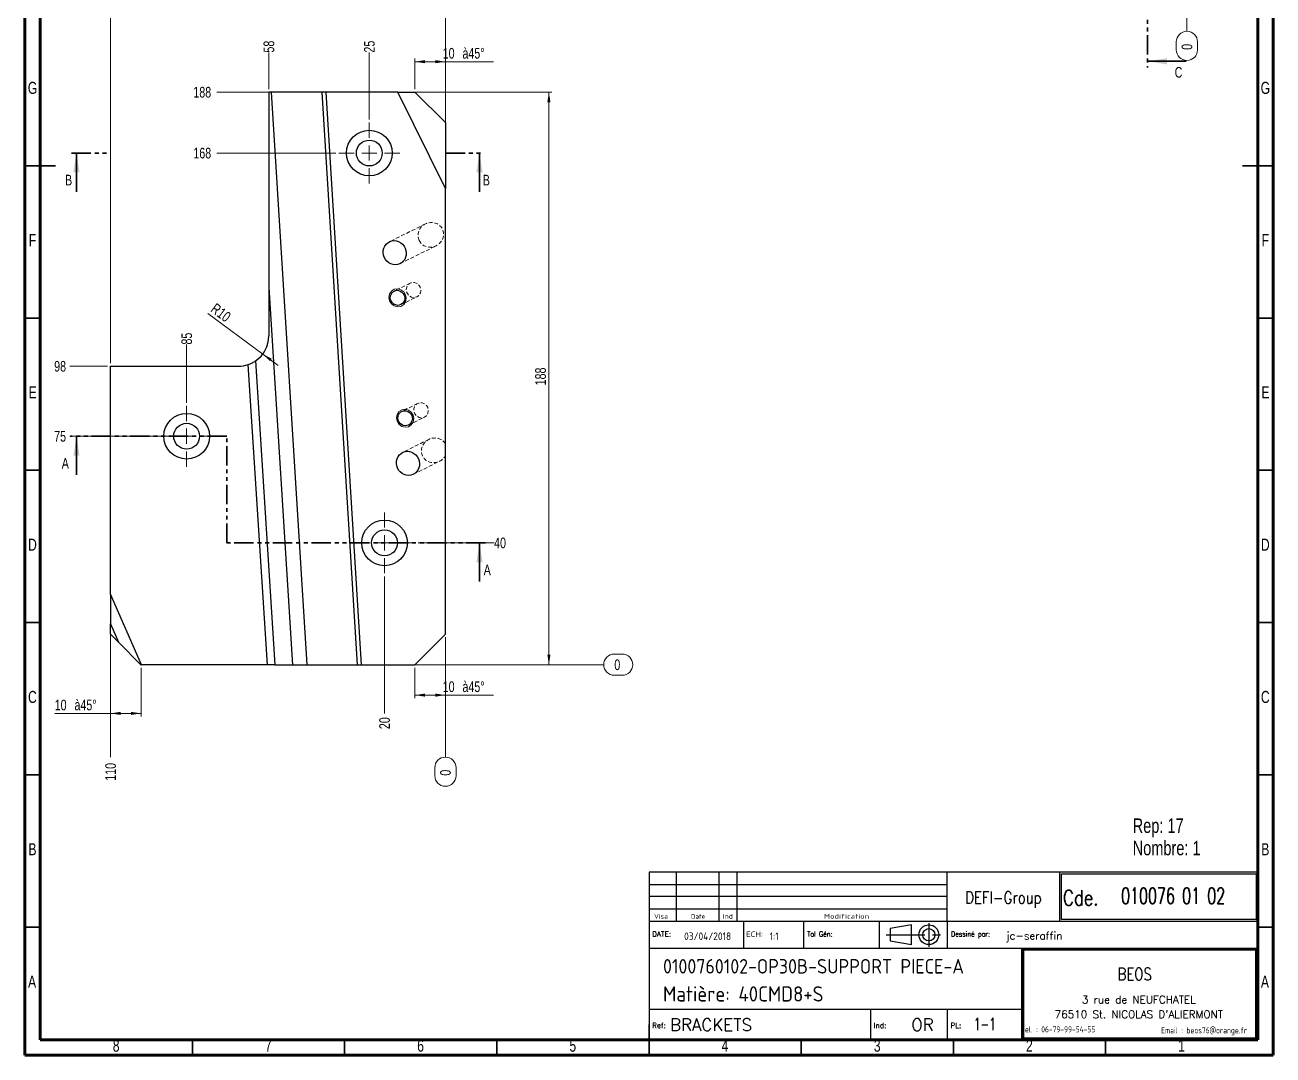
# Model space of a CAD drawing. Header units: millimetres. Extents: x 5 to 415, y 5 to 589.
# Drawn here: x 5 to 415, y 5 to 343.2 of the extents above; entities that cross this region are included whole.
import ezdxf

# ---------------------------------------------------------------- set-up
doc = ezdxf.new("R2010")
doc.units = ezdxf.units.MM
for name, pattern in [('CENTERX2', [20.32, 12.7, -2.54, 2.54, -2.54]), ('HIDDEN', [1.905, 1.27, -0.635]), ('PHANTOM', [12.7, 6.35, -1.27, 1.27, -1.27, 1.27, -1.27])]:
    doc.linetypes.add(name, pattern=pattern)
doc.layers.add('DIMENSIONS', color=176, linetype='Continuous')
doc.styles.add('SLDTEXTSTYLE0', font='ISOCP')
doc.styles.add('SLDTEXTSTYLE1', font='ROMANT', dxfattribs={"width": 0.8})
doc.styles.add('SLDTEXTSTYLE10', font='ISOCP', dxfattribs={"width": 1.385904})
doc.styles.add('SLDTEXTSTYLE11', font='ISOCP', dxfattribs={"width": 1.246461})
doc.styles.add('SLDTEXTSTYLE12', font='ROMAND')
doc.styles.add('SLDTEXTSTYLE13', font='TXT', dxfattribs={"width": 0.75})
doc.styles.add('SLDTEXTSTYLE2', font='ISOCP', dxfattribs={"width": 0.8})
doc.styles.add('SLDTEXTSTYLE3', font='ROMANS', dxfattribs={"width": 0.8})
doc.styles.add('SLDTEXTSTYLE4', font='ROMANT')
doc.styles.add('SLDTEXTSTYLE5', font='ROMANS')
doc.styles.add('SLDTEXTSTYLE6', font='ROMANT', dxfattribs={"width": 0.65})
doc.styles.add('SLDTEXTSTYLE7', font='ISOCP', dxfattribs={"width": 1.446157})
doc.styles.add('SLDTEXTSTYLE8', font='ISOCP', dxfattribs={"width": 1.294402})
doc.styles.add('SLDTEXTSTYLE9', font='ISOCP', dxfattribs={"width": 1.147311})
doc.dimstyles.new('SLDDIMSTYLE0', dxfattribs={"dimtxt": 3.5, "dimasz": 3.302, "dimexe": 0, "dimexo": 0.0625, "dimgap": 0.875, "dimtad": 0, "dimtih": 1, "dimtoh": 1, "dimdec": 0, "dimrnd": 1e-09, "dimdsep": 46, "dimtxsty": 'SLDTEXTSTYLE13', "dimblk1": 'NONE', "dimblk2": 'NONE', "dimsah": 1, "dimcen": 0.09, "dimadec": 0, "dimazin": 2, "dimtfac": 1, "dimtdec": 0, "dimtofl": 0, "dimtmove": 0, "dimatfit": 3, "dimldrblk": 'NONE', "dimfxl": 1, "dimfrac": 2, "dimtolj": 1, "dimtzin": 12, "dimarcsym": 0})
doc.dimstyles.new('SLDDIMSTYLE1', dxfattribs={"dimtxt": 3.5, "dimasz": 3.302, "dimexe": 0, "dimexo": 0.0625, "dimgap": 0.875, "dimtad": 0, "dimtih": 1, "dimtoh": 1, "dimrnd": 1e-09, "dimzin": 12, "dimdsep": 46, "dimtxsty": 'SLDTEXTSTYLE13', "dimblk1": 'NONE', "dimblk2": 'NONE', "dimsah": 1, "dimcen": 0.09, "dimadec": 0, "dimazin": 3, "dimtfac": 1, "dimtofl": 0, "dimtmove": 0, "dimatfit": 3, "dimldrblk": 'NONE', "dimfxl": 1, "dimfrac": 2, "dimtolj": 1, "dimtzin": 12, "dimarcsym": 0})
doc.dimstyles.new('SLDDIMSTYLE2', dxfattribs={"dimtxt": 3.5, "dimasz": 3.302, "dimexe": 0, "dimexo": 0.0625, "dimgap": 0.875, "dimtad": 1, "dimrnd": 1e-09, "dimzin": 12, "dimdsep": 46, "dimtxsty": 'SLDTEXTSTYLE13', "dimsah": 1, "dimcen": 0.09, "dimadec": 0, "dimazin": 3, "dimtfac": 1, "dimtofl": 0, "dimtmove": 0, "dimatfit": 3, "dimfxl": 1, "dimfrac": 2, "dimtolj": 1, "dimtzin": 12, "dimarcsym": 0})
doc.dimstyles.new('SLDDIMSTYLE3', dxfattribs={"dimtxt": 3.5, "dimasz": 3.302, "dimexe": 0, "dimexo": 0.0625, "dimgap": 0.875, "dimtad": 1, "dimrnd": 1e-09, "dimzin": 12, "dimdsep": 46, "dimtxsty": 'SLDTEXTSTYLE13', "dimsah": 1, "dimcen": 0, "dimadec": 0, "dimazin": 3, "dimtfac": 1, "dimtofl": 0, "dimtmove": 1, "dimatfit": 3, "dimfxl": 1, "dimfrac": 2, "dimtolj": 1, "dimtzin": 12, "dimarcsym": 0})

# ---------------------------------------------------------------- blocks, each defined once
blk = doc.blocks.new('SW_NOTE_0')
at = {"color": 0, "linetype": 'Continuous', "lineweight": 0, "char_height": 4.763, "attachment_point": 1, "style": 'SLDTEXTSTYLE13'}
for s, insert in [('Rep: 17', (0, 6.14)), ('Nombre: 1', (0, -1.21))]:
    blk.add_mtext(s, dxfattribs=dict(at, insert=insert))
blk = doc.blocks.new('_D')
at = {"color": 7, "linetype": 'Continuous', "lineweight": 18}
for p, q in [((198.61, 136.67), (201.19, 136.67)), ((85.67, 133.18), (195.12, 133.18)), ((201.19, 129.69), (198.61, 129.69))]:
    blk.add_line(p, q, dxfattribs=at)
for centre, start, end in [((198.61, 133.18), 90, 270), ((201.19, 133.18), 270, 90)]:
    blk.add_arc(centre, 3.49, start, end, dxfattribs=at)
at = {"color": 7, "linetype": 'Continuous', "lineweight": 18, "insert": (198.61, 134.91), "char_height": 3.5, "attachment_point": 1, "style": 'SLDTEXTSTYLE13'}
blk.add_mtext('0', dxfattribs=at)
blk = doc.blocks.new('_None')
blk = doc.blocks.new('_D_1')
at = {"color": 7, "linetype": 'Continuous', "lineweight": 18}
blk.add_line((134.12, 173.18), (159.12, 173.18), dxfattribs=at)
at = {"color": 7, "linetype": 'Continuous', "lineweight": 18, "insert": (159.12, 174.91), "char_height": 3.5, "attachment_point": 1, "style": 'SLDTEXTSTYLE13'}
blk.add_mtext('40', dxfattribs=at)
blk = doc.blocks.new('_D_2')
at = {"color": 7, "linetype": 'Continuous', "lineweight": 18}
blk.add_line((47.12, 208.18), (19.77, 208.18), dxfattribs=at)
at = {"color": 7, "linetype": 'Continuous', "lineweight": 18, "insert": (14.59, 209.91), "char_height": 3.5, "attachment_point": 1, "style": 'SLDTEXTSTYLE13'}
blk.add_mtext('75', dxfattribs=at)
blk = doc.blocks.new('_D_3')
at = {"color": 7, "linetype": 'Continuous', "lineweight": 18}
blk.add_line((32.12, 231.18), (19.77, 231.18), dxfattribs=at)
at = {"color": 7, "linetype": 'Continuous', "lineweight": 18, "insert": (14.59, 232.91), "char_height": 3.5, "attachment_point": 1, "style": 'SLDTEXTSTYLE13'}
blk.add_mtext('98', dxfattribs=at)
blk = doc.blocks.new('_D_4')
at = {"color": 7, "linetype": 'Continuous', "lineweight": 18}
blk.add_line((107.12, 301.18), (68.08, 301.18), dxfattribs=at)
at = {"color": 7, "linetype": 'Continuous', "lineweight": 18, "insert": (60.32, 302.91), "char_height": 3.5, "attachment_point": 1, "style": 'SLDTEXTSTYLE13'}
blk.add_mtext('168', dxfattribs=at)
blk = doc.blocks.new('_D_5')
at = {"color": 7, "linetype": 'Continuous', "lineweight": 18}
blk.add_line((84.84, 321.18), (68.08, 321.18), dxfattribs=at)
at = {"color": 7, "linetype": 'Continuous', "lineweight": 18, "insert": (60.32, 322.91), "char_height": 3.5, "attachment_point": 1, "style": 'SLDTEXTSTYLE13'}
blk.add_mtext('188', dxfattribs=at)
blk = doc.blocks.new('_D_6')
at = {"color": 7, "linetype": 'Continuous', "lineweight": 18}
for p, q in [((143.12, 142.18), (143.12, 102.81)), ((139.63, 96.73), (139.63, 99.32)), ((146.61, 99.32), (146.61, 96.73))]:
    blk.add_line(p, q, dxfattribs=at)
for centre, start, end in [((143.12, 99.32), 0, 180), ((143.12, 96.73), 180, 0)]:
    blk.add_arc(centre, 3.49, start, end, dxfattribs=at)
at = {"color": 7, "linetype": 'Continuous', "lineweight": 18, "insert": (141.38, 96.73), "char_height": 3.5, "attachment_point": 1, "rotation": 90, "style": 'SLDTEXTSTYLE13'}
blk.add_mtext('0', dxfattribs=at)
blk = doc.blocks.new('_D_7')
at = {"color": 7, "linetype": 'Continuous', "lineweight": 18}
blk.add_line((123.12, 162.18), (123.12, 117.18), dxfattribs=at)
at = {"color": 7, "linetype": 'Continuous', "lineweight": 18, "insert": (121.38, 112.01), "char_height": 3.5, "attachment_point": 1, "rotation": 90, "style": 'SLDTEXTSTYLE13'}
blk.add_mtext('20', dxfattribs=at)
blk = doc.blocks.new('_D_8')
at = {"color": 7, "linetype": 'Continuous', "lineweight": 18}
blk.add_line((118.12, 312.18), (118.12, 334.17), dxfattribs=at)
at = {"color": 7, "linetype": 'Continuous', "lineweight": 18, "insert": (116.38, 334.17), "char_height": 3.5, "attachment_point": 1, "rotation": 90, "style": 'SLDTEXTSTYLE13'}
blk.add_mtext('25', dxfattribs=at)
blk = doc.blocks.new('_D_9')
at = {"color": 7, "linetype": 'Continuous', "lineweight": 18}
blk.add_line((85.12, 322.18), (85.12, 334.17), dxfattribs=at)
at = {"color": 7, "linetype": 'Continuous', "lineweight": 18, "insert": (83.38, 334.17), "char_height": 3.5, "attachment_point": 1, "rotation": 90, "style": 'SLDTEXTSTYLE13'}
blk.add_mtext('58', dxfattribs=at)
blk = doc.blocks.new('_D_10')
at = {"color": 7, "linetype": 'Continuous', "lineweight": 18}
blk.add_line((58.12, 219.18), (58.12, 238.29), dxfattribs=at)
at = {"color": 7, "linetype": 'Continuous', "lineweight": 18, "insert": (56.38, 238.29), "char_height": 3.5, "attachment_point": 1, "rotation": 90, "style": 'SLDTEXTSTYLE13'}
blk.add_mtext('85', dxfattribs=at)
blk = doc.blocks.new('_D_11')
at = {"color": 7, "linetype": 'Continuous', "lineweight": 18}
blk.add_line((33.12, 155.35), (33.12, 102.81), dxfattribs=at)
at = {"color": 7, "linetype": 'Continuous', "lineweight": 18, "insert": (31.38, 95.05), "char_height": 3.5, "attachment_point": 1, "rotation": 90, "style": 'SLDTEXTSTYLE13'}
blk.add_mtext('110', dxfattribs=at)
blk = doc.blocks.new('_D_12')
at = {"color": 7, "linetype": 'Continuous', "lineweight": 18}
for p, q in [((33.12, 232.18), (33.12, 350.18)), ((33.12, 349.18), (143.12, 349.18)), ((143.12, 290.54), (143.12, 350.18))]:
    blk.add_line(p, q, dxfattribs=at)
for points in [[(33.12, 349.18), (36.42, 348.67), (36.42, 349.69)], [(143.12, 349.18), (139.82, 349.69), (139.82, 348.67)]]:
    blk.add_solid(points, dxfattribs=at)
at = {"color": 7, "linetype": 'Continuous', "lineweight": 18, "insert": (81.24, 353.69), "char_height": 3.5, "attachment_point": 1, "style": 'SLDTEXTSTYLE13'}
blk.add_mtext('110', dxfattribs=at)
blk = doc.blocks.new('_D_13')
at = {"color": 7, "linetype": 'Continuous', "lineweight": 18}
for p, q in [((128.45, 321.18), (178.12, 321.18)), ((177.12, 321.18), (177.12, 133.18)), ((134.12, 133.18), (178.12, 133.18))]:
    blk.add_line(p, q, dxfattribs=at)
for points in [[(177.12, 321.18), (176.61, 317.88), (177.63, 317.88)], [(177.12, 133.18), (177.63, 136.48), (176.61, 136.48)]]:
    blk.add_solid(points, dxfattribs=at)
at = {"color": 7, "linetype": 'Continuous', "lineweight": 18, "insert": (172.61, 224.89), "char_height": 3.5, "attachment_point": 1, "rotation": 90, "style": 'SLDTEXTSTYLE13'}
blk.add_mtext('188', dxfattribs=at)
blk = doc.blocks.new('_D_14')
at = {"color": 7, "linetype": 'Continuous', "lineweight": 18}
for p, q in [((133.12, 322.18), (133.12, 332.18)), ((143.12, 312.18), (143.12, 332.18)), ((133.12, 331.18), (143.12, 331.18)), ((143.12, 331.18), (158.92, 331.18))]:
    blk.add_line(p, q, dxfattribs=at)
for points in [[(133.12, 331.18), (136.42, 330.67), (136.42, 331.69)], [(143.12, 331.18), (139.82, 331.69), (139.82, 330.67)]]:
    blk.add_solid(points, dxfattribs=at)
at = {"color": 7, "linetype": 'Continuous', "lineweight": 18, "char_height": 3.5, "attachment_point": 1, "style": 'SLDTEXTSTYLE13'}
for s, insert in [('10', (142.23, 335.69)), ('à45°', (148.72, 335.69))]:
    blk.add_mtext(s, dxfattribs=dict(at, insert=insert))
blk = doc.blocks.new('_D_15')
at = {"color": 7, "linetype": 'Continuous', "lineweight": 18}
for p, q in [((143.12, 142.18), (143.12, 122.18)), ((133.12, 132.18), (133.12, 122.18)), ((133.12, 123.18), (143.12, 123.18)), ((143.12, 123.18), (158.92, 123.18))]:
    blk.add_line(p, q, dxfattribs=at)
for points in [[(133.12, 123.18), (136.42, 122.67), (136.42, 123.69)], [(143.12, 123.18), (139.82, 123.69), (139.82, 122.67)]]:
    blk.add_solid(points, dxfattribs=at)
at = {"color": 7, "linetype": 'Continuous', "lineweight": 18, "char_height": 3.5, "attachment_point": 1, "style": 'SLDTEXTSTYLE13'}
for s, insert in [('10', (142.23, 127.69)), ('à45°', (148.72, 127.69))]:
    blk.add_mtext(s, dxfattribs=dict(at, insert=insert))
blk = doc.blocks.new('_D_16')
at = {"color": 7, "linetype": 'Continuous', "lineweight": 18}
for p, q in [((33.12, 155.35), (33.12, 116.18)), ((43.12, 132.18), (43.12, 116.18)), ((33.12, 117.18), (14.77, 117.18)), ((33.12, 117.18), (43.12, 117.18))]:
    blk.add_line(p, q, dxfattribs=at)
for points in [[(33.12, 117.18), (36.42, 116.67), (36.42, 117.69)], [(43.12, 117.18), (39.82, 117.69), (39.82, 116.67)]]:
    blk.add_solid(points, dxfattribs=at)
at = {"color": 7, "linetype": 'Continuous', "lineweight": 18, "char_height": 3.5, "attachment_point": 1, "style": 'SLDTEXTSTYLE13'}
for s, insert in [('10', (14.77, 121.69)), ('à45°', (21.26, 121.69))]:
    blk.add_mtext(s, dxfattribs=dict(at, insert=insert))
blk = doc.blocks.new('_D_17')
at = {"color": 7, "linetype": 'Continuous', "lineweight": 18}
for q in [(65.12, 248.5), (88.23, 231.41)]:
    blk.add_line((83.12, 235.19), q, dxfattribs=at)
blk.add_solid([(83.12, 235.19), (85.48, 232.81), (86.08, 233.63)], dxfattribs=at)
at = {"color": 7, "linetype": 'Continuous', "lineweight": 18, "insert": (67.83, 252.11), "char_height": 3.5, "attachment_point": 1, "rotation": 323.1784, "style": 'SLDTEXTSTYLE13'}
blk.add_mtext('R10', dxfattribs=at)
blk = doc.blocks.new('SW_CENTERMARKSYMBOL_0')
at = {"color": 0, "linetype": 'Continuous', "lineweight": 0}
for p, q in [((0, 5), (0, 10)), ((-5, 0), (-10, 0)), ((0, 0), (-2.5, 0)), ((0, 0), (0, 2.5)), ((0, 0), (0, -2.5)), ((0, 0), (2.5, 0)), ((5, 0), (10, 0)), ((0, -5), (0, -10))]:
    blk.add_line(p, q, dxfattribs=at)
blk = doc.blocks.new('SW_CENTERMARKSYMBOL_1')
at = {"color": 0, "linetype": 'Continuous', "lineweight": 0}
for p, q in [((0, 5), (0, 10)), ((-5, 0), (-10, 0)), ((0, 0), (-2.5, 0)), ((0, 0), (0, 2.5)), ((0, 0), (0, -2.5)), ((0, 0), (2.5, 0)), ((5, 0), (10, 0)), ((0, -5), (0, -10))]:
    blk.add_line(p, q, dxfattribs=at)
blk = doc.blocks.new('SW_CENTERMARKSYMBOL_2')
at = {"color": 0, "linetype": 'Continuous', "lineweight": 0}
for p, q in [((0, 5), (0, 10)), ((-5, 0), (-10, 0)), ((0, 0), (-2.5, 0)), ((0, 0), (0, 2.5)), ((0, 0), (0, -2.5)), ((0, 0), (2.5, 0)), ((5, 0), (10, 0)), ((0, -5), (0, -10))]:
    blk.add_line(p, q, dxfattribs=at)
blk = doc.blocks.new('_D_33')
at = {"color": 7, "linetype": 'Continuous', "lineweight": 18}
for p, q in [((386.71, 363.42), (386.71, 341.15)), ((383.22, 335.07), (383.22, 337.66)), ((390.2, 337.66), (390.2, 335.07))]:
    blk.add_line(p, q, dxfattribs=at)
for centre, start, end in [((386.71, 337.66), 0, 180), ((386.71, 335.07), 180, 0)]:
    blk.add_arc(centre, 3.49, start, end, dxfattribs=at)
at = {"color": 7, "linetype": 'Continuous', "lineweight": 18, "insert": (384.98, 335.07), "char_height": 3.5, "attachment_point": 1, "rotation": 90, "style": 'SLDTEXTSTYLE13'}
blk.add_mtext('0', dxfattribs=at)

msp = doc.modelspace()

# ---------------------------------------------------------------- linework, layer by layer
at = {"color": 7, "linetype": 'Continuous', "lineweight": 70}
for p, q in [((5, 5), (5, 589)), ((415, 589), (415, 5)), ((10, 10), (10, 584)), ((410, 584), (410, 10)), ((410, 10), (10, 10)), ((415, 5), (5, 5))]:
    msp.add_line(p, q, dxfattribs=at)
at = {"color": 7, "linetype": 'PHANTOM', "lineweight": 35}
for p, q in [((373.778, 428.736), (373.778, 329.297)), ((20.33, 301.18), (33.036, 301.18)), ((143.205, 301.18), (155.905, 301.18)), ((71.352, 208.18), (19.917, 208.18)), ((71.352, 173.18), (71.352, 208.18)), ((156.317, 173.18), (71.352, 173.18))]:
    msp.add_line(p, q, dxfattribs=at)
at = {"color": 7, "linetype": 'Continuous', "lineweight": 35}
for p, q in [((386.478, 331.297), (373.778, 331.297)), ((21.917, 288.48), (21.917, 301.18)), ((154.317, 288.48), (154.317, 301.18)), ((4.999, 297), (15.001, 297)), ((10, 297), (5, 297)), ((415.001, 297), (404.999, 297)), ((410, 297), (415, 297)), ((10, 247), (5, 247)), ((410, 247), (415, 247)), ((21.917, 195.48), (21.917, 208.18)), ((10, 197), (5, 197)), ((410, 197), (415, 197)), ((154.317, 160.48), (154.317, 173.18)), ((10, 147), (5, 147)), ((410, 147), (415, 147)), ((10, 97), (5, 97)), ((410, 97), (415, 97)), ((10, 47), (5, 47)), ((410, 47), (415, 47)), ((210, 4.999), (210, 15.001)), ((60, 10), (60, 5)), ((110, 10), (110, 5)), ((160, 10), (160, 5)), ((210, 10), (210, 5)), ((260, 10), (260, 5)), ((310, 10), (310, 5)), ((360, 10), (360, 5))]:
    msp.add_line(p, q, dxfattribs=at)
at = {"color": 7, "linetype": 'Continuous', "lineweight": 25}
for p, q in [((85.117, 321.18), (85.117, 257.059)), ((85.843, 321.18), (85.117, 321.18)), ((85.843, 321.18), (97.569, 133.18)), ((102.475, 321.18), (85.843, 321.18)), ((102.475, 321.18), (114.104, 133.18)), ((103.905, 321.18), (102.475, 321.18)), ((115.535, 133.18), (103.905, 321.18)), ((127.449, 321.18), (103.905, 321.18)), ((143.117, 289.544), (127.449, 321.18)), ((127.449, 321.18), (133.117, 321.18)), ((133.117, 321.18), (143.117, 311.18)), ((143.117, 311.18), (143.117, 289.544)), ((143.117, 143.18), (143.117, 289.544)), ((85.117, 257.059), (92.844, 133.18)), ((85.117, 257.059), (85.117, 241.18)), ((33.117, 156.35), (33.117, 231.18)), ((33.117, 231.18), (75.117, 231.18)), ((84.666, 133.18), (78.357, 231.72)), ((80.744, 232.913), (87.129, 133.18)), ((43.235, 133.18), (33.117, 156.35)), ((33.117, 156.35), (33.117, 146.582)), ((33.117, 146.582), (35.755, 140.543)), ((33.117, 143.18), (33.117, 146.582)), ((35.755, 140.543), (33.117, 143.18)), ((35.755, 140.543), (43.117, 133.18)), ((133.117, 133.18), (143.117, 143.18)), ((43.117, 133.18), (43.235, 133.18)), ((84.666, 133.18), (43.235, 133.18)), ((87.129, 133.18), (84.666, 133.18)), ((87.129, 133.18), (92.844, 133.18)), ((92.844, 133.18), (97.569, 133.18)), ((97.569, 133.18), (114.104, 133.18)), ((114.104, 133.18), (115.535, 133.18)), ((115.535, 133.18), (133.117, 133.18))]:
    msp.add_line(p, q, dxfattribs=at)
at = {"color": 7, "linetype": 'HIDDEN', "lineweight": 18}
for p, q in [((136.553, 277.915), (124.694, 272.042)), ((128.244, 264.873), (140.103, 270.746)), ((131.535, 258.472), (126.291, 255.876)), ((128.51, 251.395), (133.754, 253.992)), ((134.019, 218.946), (128.776, 216.35)), ((130.995, 211.869), (136.238, 214.466)), ((137.673, 207.146), (129.041, 202.871)), ((132.592, 195.702), (141.223, 199.977))]:
    msp.add_line(p, q, dxfattribs=at)
at = {"color": 7, "linetype": 'Continuous', "lineweight": 25, "flags": 128}
for points in [[(122.669, 268.457), (122.705, 269.229), (122.885, 269.97), (123.203, 270.654), (123.647, 271.253), (124.199, 271.744), (124.839, 272.11), (125.541, 272.335), (126.278, 272.411), (127.023, 272.335), (127.747, 272.11), (128.422, 271.744), (129.021, 271.253), (129.523, 270.654), (129.907, 269.97), (130.159, 269.229), (130.269, 268.457), (130.234, 267.686), (130.053, 266.945), (129.735, 266.261), (129.291, 265.662), (128.739, 265.171), (128.1, 264.805), (127.398, 264.58), (126.66, 264.504), (125.915, 264.58), (125.191, 264.805), (124.516, 265.171), (123.917, 265.662), (123.415, 266.261), (123.031, 266.945), (122.779, 267.686), (122.669, 268.457)], [(125.026, 253.635), (125.071, 254.25), (125.262, 254.825), (125.588, 255.326), (126.027, 255.721), (126.553, 255.985), (127.133, 256.101), (127.729, 256.062), (128.304, 255.871), (128.823, 255.539), (129.252, 255.087), (129.565, 254.545), (129.742, 253.945), (129.772, 253.326), (129.653, 252.726), (129.392, 252.183), (129.007, 251.732), (128.52, 251.4), (127.963, 251.208), (127.371, 251.169), (126.78, 251.285), (126.229, 251.549), (125.751, 251.944), (125.377, 252.445), (125.13, 253.021), (125.026, 253.635)], [(127.51, 214.109), (127.555, 214.724), (127.746, 215.299), (128.072, 215.8), (128.512, 216.195), (129.038, 216.459), (129.617, 216.575), (130.213, 216.536), (130.788, 216.345), (131.307, 216.013), (131.737, 215.561), (132.05, 215.019), (132.227, 214.419), (132.256, 213.8), (132.137, 213.2), (131.877, 212.657), (131.491, 212.206), (131.004, 211.874), (130.447, 211.682), (129.855, 211.643), (129.264, 211.759), (128.713, 212.023), (128.235, 212.418), (127.861, 212.919), (127.614, 213.495), (127.51, 214.109)], [(127.016, 199.287), (127.052, 200.058), (127.233, 200.8), (127.551, 201.483), (127.995, 202.082), (128.547, 202.574), (129.186, 202.939), (129.888, 203.164), (130.626, 203.24), (131.371, 203.164), (132.095, 202.939), (132.769, 202.574), (133.369, 202.082), (133.87, 201.483), (134.255, 200.8), (134.507, 200.058), (134.617, 199.287), (134.581, 198.516), (134.401, 197.774), (134.082, 197.091), (133.639, 196.492), (133.087, 196), (132.447, 195.635), (131.745, 195.41), (131.007, 195.334), (130.262, 195.41), (129.539, 195.635), (128.864, 196), (128.264, 196.492), (127.763, 197.091), (127.379, 197.774), (127.127, 198.516), (127.016, 199.287)]]:
    msp.add_lwpolyline(points, dxfattribs=at)
at = {"color": 7, "linetype": 'HIDDEN', "lineweight": 18, "flags": 128}
for points in [[(130.269, 256.232), (130.314, 256.846), (130.505, 257.422), (130.831, 257.923), (131.271, 258.318), (131.797, 258.582), (132.376, 258.698), (132.972, 258.659), (133.547, 258.468), (134.066, 258.136), (134.496, 257.684), (134.809, 257.142), (134.986, 256.542), (135.015, 255.922), (134.896, 255.323), (134.636, 254.78), (134.25, 254.328), (133.763, 253.997), (133.206, 253.805), (132.614, 253.766), (132.023, 253.882), (131.472, 254.146), (130.994, 254.541), (130.62, 255.042), (130.373, 255.618), (130.269, 256.232)], [(132.753, 216.706), (132.798, 217.32), (132.99, 217.896), (133.315, 218.397), (133.755, 218.792), (134.281, 219.056), (134.86, 219.172), (135.456, 219.133), (136.032, 218.942), (136.55, 218.61), (136.98, 218.158), (137.293, 217.616), (137.47, 217.016), (137.5, 216.396), (137.381, 215.797), (137.12, 215.254), (136.734, 214.802), (136.247, 214.471), (135.69, 214.279), (135.098, 214.24), (134.508, 214.356), (133.956, 214.62), (133.479, 215.015), (133.104, 215.516), (132.857, 216.092), (132.753, 216.706)]]:
    msp.add_lwpolyline(points, dxfattribs=at)
at = {"color": 7, "linetype": 'Continuous', "lineweight": 18, "flags": 128}
for points in [[(127.401, 256.596), (128.493, 256.314), (129.419, 255.624), (130.037, 254.631), (130.254, 253.487), (130.037, 252.365), (129.419, 251.436), (128.493, 250.843), (127.401, 250.674), (126.309, 250.956), (125.383, 251.646), (124.764, 252.639), (124.547, 253.784), (124.764, 254.906), (125.383, 255.834), (126.309, 256.428), (127.401, 256.596)], [(129.885, 217.07), (130.977, 216.788), (131.903, 216.098), (132.522, 215.105), (132.739, 213.961), (132.522, 212.839), (131.903, 211.91), (130.977, 211.317), (129.885, 211.148), (128.793, 211.43), (127.867, 212.12), (127.249, 213.113), (127.031, 214.258), (127.249, 215.38), (127.867, 216.308), (128.793, 216.902), (129.885, 217.07)]]:
    msp.add_lwpolyline(points, dxfattribs=at)
at = {"color": 7, "linetype": 'Continuous', "lineweight": 25}
for centre, radius in [((118.117, 301.18), 7.5), ((118.117, 301.18), 4.25), ((58.117, 208.18), 7.5), ((58.117, 208.18), 4.25), ((123.117, 173.18), 7.5), ((123.117, 173.18), 4.25)]:
    msp.add_circle(centre, radius, dxfattribs=at)
for start, end in [(304.23747, 0), (270, 288.90296)]:
    msp.add_arc((75.117, 241.18), 10, start, end, dxfattribs=at)
at = {"color": 7, "linetype": 'HIDDEN', "lineweight": 18}
msp.add_ellipse((138.328, 274.331), major_axis=(-3.818, -1.891), ratio=0.9389023, dxfattribs=at)
msp.add_ellipse((139.448, 203.562), major_axis=(-3.818, -1.891), ratio=0.9389023, start_param=3.2187744, end_param=8.4770745, dxfattribs=at)
at = {"color": 7, "linetype": 'Continuous', "lineweight": 25}
msp.add_open_spline([(78.357, 231.72), (78.576, 231.794), (78.801, 231.88), (79.261, 232.076), (79.484, 232.181), (79.915, 232.403), (80.113, 232.515), (80.471, 232.732), (80.623, 232.831), (80.744, 232.913)], degree=3, knots=[0, 0, 0, 0, 0.25, 0.25, 0.5, 0.5, 0.75, 0.75, 1, 1, 1, 1], dxfattribs=at)
at = {"color": 7, "linetype": 'Continuous', "lineweight": 35}
for points in [[(373.778, 331.297), (380.128, 330.281), (380.128, 332.313)], [(21.917, 301.18), (20.901, 294.83), (22.933, 294.83)], [(154.317, 301.18), (153.301, 294.83), (155.333, 294.83)], [(21.917, 208.18), (20.901, 201.83), (22.933, 201.83)], [(154.317, 173.18), (153.301, 166.83), (155.333, 166.83)]]:
    msp.add_solid(points, dxfattribs=at)
at = {"layer": 'DIMENSIONS', "color": 3}
for p, q in [((308, 65), (210, 65)), ((219, 49), (219, 65)), ((233, 49), (233, 65)), ((239, 49), (239, 65)), ((210, 61), (308, 61)), ((308, 57), (210, 57)), ((210, 53), (308, 53))]:
    msp.add_line(p, q, dxfattribs=at)
at = {"layer": 'DIMENSIONS', "color": 6}
for p, q in [((210, 65), (210, 10)), ((410, 10), (410, 65)), ((410, 40), (332.384, 40)), ((332.384, 40), (332.384, 10)), ((409.8, 39.8), (332.584, 39.8)), ((332.584, 39.8), (332.584, 10.2)), ((409.6, 39.6), (332.784, 39.6)), ((332.784, 39.6), (332.784, 10.4)), ((409.4, 39.4), (332.984, 39.4)), ((332.984, 39.4), (332.984, 10.6)), ((409.4, 10.6), (409.4, 39.4)), ((409.6, 10.4), (409.6, 39.6)), ((409.8, 10.2), (409.8, 39.8)), ((210, 10), (410, 10)), ((332.584, 10.2), (409.8, 10.2)), ((332.784, 10.4), (409.6, 10.4)), ((332.984, 10.6), (409.4, 10.6))]:
    msp.add_line(p, q, dxfattribs=at)
at = {"layer": 'DIMENSIONS', "color": 1}
for p, q in [((410, 65), (308, 65)), ((308, 49), (308, 65)), ((345, 49), (345, 65)), ((345.5, 49.5), (345.5, 64.5)), ((345.5, 64.5), (409.5, 64.5)), ((409.5, 64.5), (409.5, 49.5)), ((409.5, 49.5), (345.5, 49.5)), ((210, 49), (410, 49)), ((241, 49), (241, 40)), ((260.731, 49), (260.731, 40)), ((285.62, 49), (285.62, 40)), ((308, 49), (308, 40)), ((332.384, 40), (210, 40)), ((332.384, 20), (210, 20)), ((282.792, 20), (282.792, 10)), ((308, 20), (308, 10))]:
    msp.add_line(p, q, dxfattribs=at)
at = {"layer": 'DIMENSIONS'}
for p, q in [((345.5, 49.5), (345.5, 64.5)), ((345.5, 64.5), (409.5, 64.5)), ((409.5, 64.5), (409.5, 49.5)), ((409.5, 49.5), (345.5, 49.5))]:
    msp.add_line(p, q, dxfattribs=at)
at = {"layer": 'DIMENSIONS', "color": 7}
for p, q in [((296.244, 47.75), (289.244, 46.5)), ((289.244, 46.5), (289.244, 42.5)), ((296.244, 41.25), (296.244, 47.75)), ((289.244, 42.5), (296.244, 41.25))]:
    msp.add_line(p, q, dxfattribs=at)
at = {"layer": 'DIMENSIONS', "color": 3, "linetype": 'CENTERX2'}
for p, q in [((301.934, 48.348), (301.934, 40.513)), ((287.946, 44.5), (306.201, 44.5))]:
    msp.add_line(p, q, dxfattribs=at)
at = {"layer": 'DIMENSIONS', "color": 7}
for radius in [3.25, 2]:
    msp.add_circle((301.934, 44.5), radius, dxfattribs=at)

# ---------------------------------------------------------------- block references
at = {"color": 7, "linetype": 'Continuous', "lineweight": 0}
for name, p in [('SW_CENTERMARKSYMBOL_2', (118.117, 301.18)), ('SW_CENTERMARKSYMBOL_1', (58.117, 208.18)), ('SW_CENTERMARKSYMBOL_0', (123.117, 173.18)), ('SW_NOTE_0', (368.896, 76.56))]:
    msp.add_blockref(name, p, dxfattribs=at)

# ---------------------------------------------------------------- texts
at = {"color": 7, "linetype": 'Continuous', "char_height": 3.5, "attachment_point": 1, "style": 'SLDTEXTSTYLE13'}
for s, insert in [('C', (382.686, 329.445)), ('B', (18.166, 294.043)), ('B', (155.389, 294.043)), ('A', (17.086, 201.043)), ('A', (155.698, 166.043))]:
    msp.add_mtext(s, dxfattribs=dict(at, insert=insert))
at = {"color": 7, "linetype": 'Continuous', "lineweight": 0, "char_height": 3.969, "attachment_point": 2, "style": 'SLDTEXTSTYLE13'}
for s, insert in [('G', (7.487, 324.56)), ('G', (412.487, 324.56)), ('F', (7.458, 274.56)), ('F', (412.458, 274.56)), ('E', (7.508, 224.56)), ('E', (412.508, 224.56)), ('D', (7.453, 174.56)), ('D', (412.453, 174.56)), ('C', (7.459, 124.56)), ('C', (412.459, 124.56)), ('B', (7.471, 74.56)), ('B', (412.471, 74.56)), ('A', (7.34, 31.06)), ('A', (412.34, 31.06)), ('8', (34.96, 10.06)), ('7', (84.96, 10.06)), ('6', (134.96, 10.06)), ('5', (184.96, 10.06)), ('4', (234.96, 10.06)), ('3', (284.96, 10.06)), ('2', (334.96, 10.06)), ('1', (384.96, 10.06))]:
    msp.add_mtext(s, dxfattribs=dict(at, insert=insert))
at = {"layer": 'DIMENSIONS'}
for s, insert, char_height, attachment_point, style in [('DEFI-Group', (326.42, 58.701), 4, 2, 'SLDTEXTSTYLE1'), ('Cde.', (346, 59.126), 5, 1, 'SLDTEXTSTYLE1'), ('010076 01 02', (365.078, 59.94), 5.29167, 1, 'SLDTEXTSTYLE6'), ('Visa', (211.655, 51.348), 1.5671, 1, 'SLDTEXTSTYLE11'), ('Date', (223.824, 51.283), 1.4924, 1, 'SLDTEXTSTYLE9'), ('Ind', (234.254, 51.283), 1.4924, 1, 'SLDTEXTSTYLE10'), ('Modification', (267.489, 51.348), 1.56705, 1, 'SLDTEXTSTYLE7'), ('DATE:', (211.034, 45.598), 1.7277, 1, 'SLDTEXTSTYLE5'), ('03/04/2018', (221.533, 45.253), 2.5, 1, 'SLDTEXTSTYLE0'), ('ECH:', (241.911, 45.56), 1.8141, 1, 'SLDTEXTSTYLE8'), ('1:1', (249.62, 45.24), 2.5, 1, 'SLDTEXTSTYLE0'), ('Tol Gén:', (261.952, 45.598), 1.7277, 1, 'SLDTEXTSTYLE3'), ('Dessiné par:', (309.221, 45.598), 1.72768, 1, 'SLDTEXTSTYLE3'), ('jc-seraffin', (327.355, 45.42), 2.5, 1, 'SLDTEXTSTYLE4'), ('0100760102-OP30B-SUPPORT PIECE-A', (214.603, 36.514), 4.7625, 1, 'SLDTEXTSTYLE0'), ('BEOS', (369.571, 33.595), 4, 2, 'SLDTEXTSTYLE1'), ('Matière: 40CMD8+S', (214.603, 27.564), 5, 1, 'SLDTEXTSTYLE0'), ('3 rue de NEUFCHATEL', (370.909, 24.448), 2.5, 2, 'SLDTEXTSTYLE12'), ('BRACKETS', (216.904, 16.951), 4, 1, 'SLDTEXTSTYLE4'), ('OR', (296.194, 16.951), 4, 1, 'SLDTEXTSTYLE4'), ('1-1', (316.651, 17.173), 4, 1, 'SLDTEXTSTYLE6'), ("76510 St. NICOLAS D'ALIERMONT", (370.903, 19.623), 2.5, 2, 'SLDTEXTSTYLE12'), ('Ref:', (211.034, 15.598), 1.7277, 1, 'SLDTEXTSTYLE5'), ('Ind:', (283.826, 15.598), 1.7277, 1, 'SLDTEXTSTYLE5'), ('PL:', (309.034, 15.598), 1.7277, 1, 'SLDTEXTSTYLE5'), ('Tel. : 06-79-99-54-55', (344.36, 14.429), 2, 2, 'SLDTEXTSTYLE2'), ('Email : beos76@orange.fr', (392.372, 14.097), 2, 2, 'SLDTEXTSTYLE2')]:
    msp.add_mtext(s, dxfattribs=dict(at, insert=insert, char_height=char_height, attachment_point=attachment_point, style=style))

# ---------------------------------------------------------------- dimensions: what is measured, and where the dimension line sits
at = {"color": 7, "linetype": 'Continuous', "lineweight": 18}
for feature_location, offset, dtype, origin, dimstyle, picture, middle in [((386.709097959, 364.417974987), (0, -23.272574326), 1, (386.709097959, 364.417974987), 'SLDDIMSTYLE0', '_D_33', (386.709097959, 336.363282758)), ((85.117, 321.18), (0, 12.99), 1, (143.117, 143.18), 'SLDDIMSTYLE1', '_D_9', (85.117, 336.756)), ((118.117, 311.18), (0, 22.99), 1, (143.117, 143.18), 'SLDDIMSTYLE1', '_D_8', (118.117, 336.756)), ((85.843, 321.18), (-17.766, 0), 0, (84.666, 133.18), 'SLDDIMSTYLE1', '_D_5', (64.198, 321.18)), ((108.117, 301.18), (-40.04, 0), 0, (84.666, 133.18), 'SLDDIMSTYLE1', '_D_4', (64.198, 301.18)), ((58.117, 218.18), (0, 20.105), 1, (143.117, 143.18), 'SLDDIMSTYLE1', '_D_10', (58.117, 240.871)), ((33.117, 231.18), (-13.351, 0), 0, (84.666, 133.18), 'SLDDIMSTYLE1', '_D_3', (17.18, 231.18)), ((48.117, 208.18), (-28.351, 0), 0, (84.666, 133.18), 'SLDDIMSTYLE1', '_D_2', (17.18, 208.18)), ((133.117, 173.18), (26, 0), 0, (84.666, 133.18), 'SLDDIMSTYLE1', '_D_1', (161.704, 173.18)), ((123.117, 163.18), (0, -46), 1, (143.117, 143.18), 'SLDDIMSTYLE1', '_D_7', (123.117, 114.594)), ((33.117, 156.35), (0, -53.54), 1, (143.117, 143.18), 'SLDDIMSTYLE1', '_D_11', (33.117, 98.93)), ((143.117466559, 143.180256161), (0, -40.370840492), 1, (143.117466559, 143.180256161), 'SLDDIMSTYLE0', '_D_6', (143.117466559, 98.027297765)), ((84.665710525, 133.180256161), (110.451756035, 0), 0, (84.665710525, 133.180256161), 'SLDDIMSTYLE0', '_D', (199.899584463, 133.180256161))]:
    dim = msp.add_ordinate_dim(feature_location=feature_location, offset=offset, dtype=dtype, origin=origin, dimstyle=dimstyle, dxfattribs=at)
    dim.commit()
    dim.dimension.update_dxf_attribs({"geometry": picture, "text_midpoint": middle})
dim = msp.add_linear_dim(base=(143.117, 349.18), p1=(33.117, 231.18), p2=(143.117, 289.544), dimstyle='SLDDIMSTYLE2', dxfattribs=at)
dim.commit()
dim.dimension.update_dxf_attribs({"geometry": '_D_12', "text_midpoint": (85.117, 349.18), "dimtype": 160})
for base, p1, p2, picture, middle in [((143.117, 331.18), (133.117, 321.18), (143.117, 311.18), '_D_14', (150.578, 331.18)), ((43.117, 117.18), (33.117, 156.35), (43.117, 133.18), '_D_16', (23.117, 117.18)), ((143.117, 123.18), (133.117, 133.18), (143.117, 143.18), '_D_15', (150.578, 123.18))]:
    dim = msp.add_linear_dim(base=base, p1=p1, p2=p2, text='<> à45°', dimstyle='SLDDIMSTYLE2', dxfattribs=at)
    dim.commit()
    dim.dimension.update_dxf_attribs({"geometry": picture, "text_midpoint": middle, "dimtype": 160})
dim = msp.add_linear_dim(base=(177.117, 133.18), p1=(127.449, 321.18), p2=(133.117, 133.18), angle=90, dimstyle='SLDDIMSTYLE2', dxfattribs=at)
dim.commit()
dim.dimension.update_dxf_attribs({"geometry": '_D_13', "text_midpoint": (177.117, 228.768), "dimtype": 160})
dim = msp.add_radius_dim(center=(75.117, 241.18), mpoint=(83.123, 235.187), dimstyle='SLDDIMSTYLE3', dxfattribs=at)
dim.commit()
dim.dimension.update_dxf_attribs({"geometry": '_D_17', "text_midpoint": (68.078, 246.451), "dimtype": 164})

doc.saveas('drawing.dxf')
